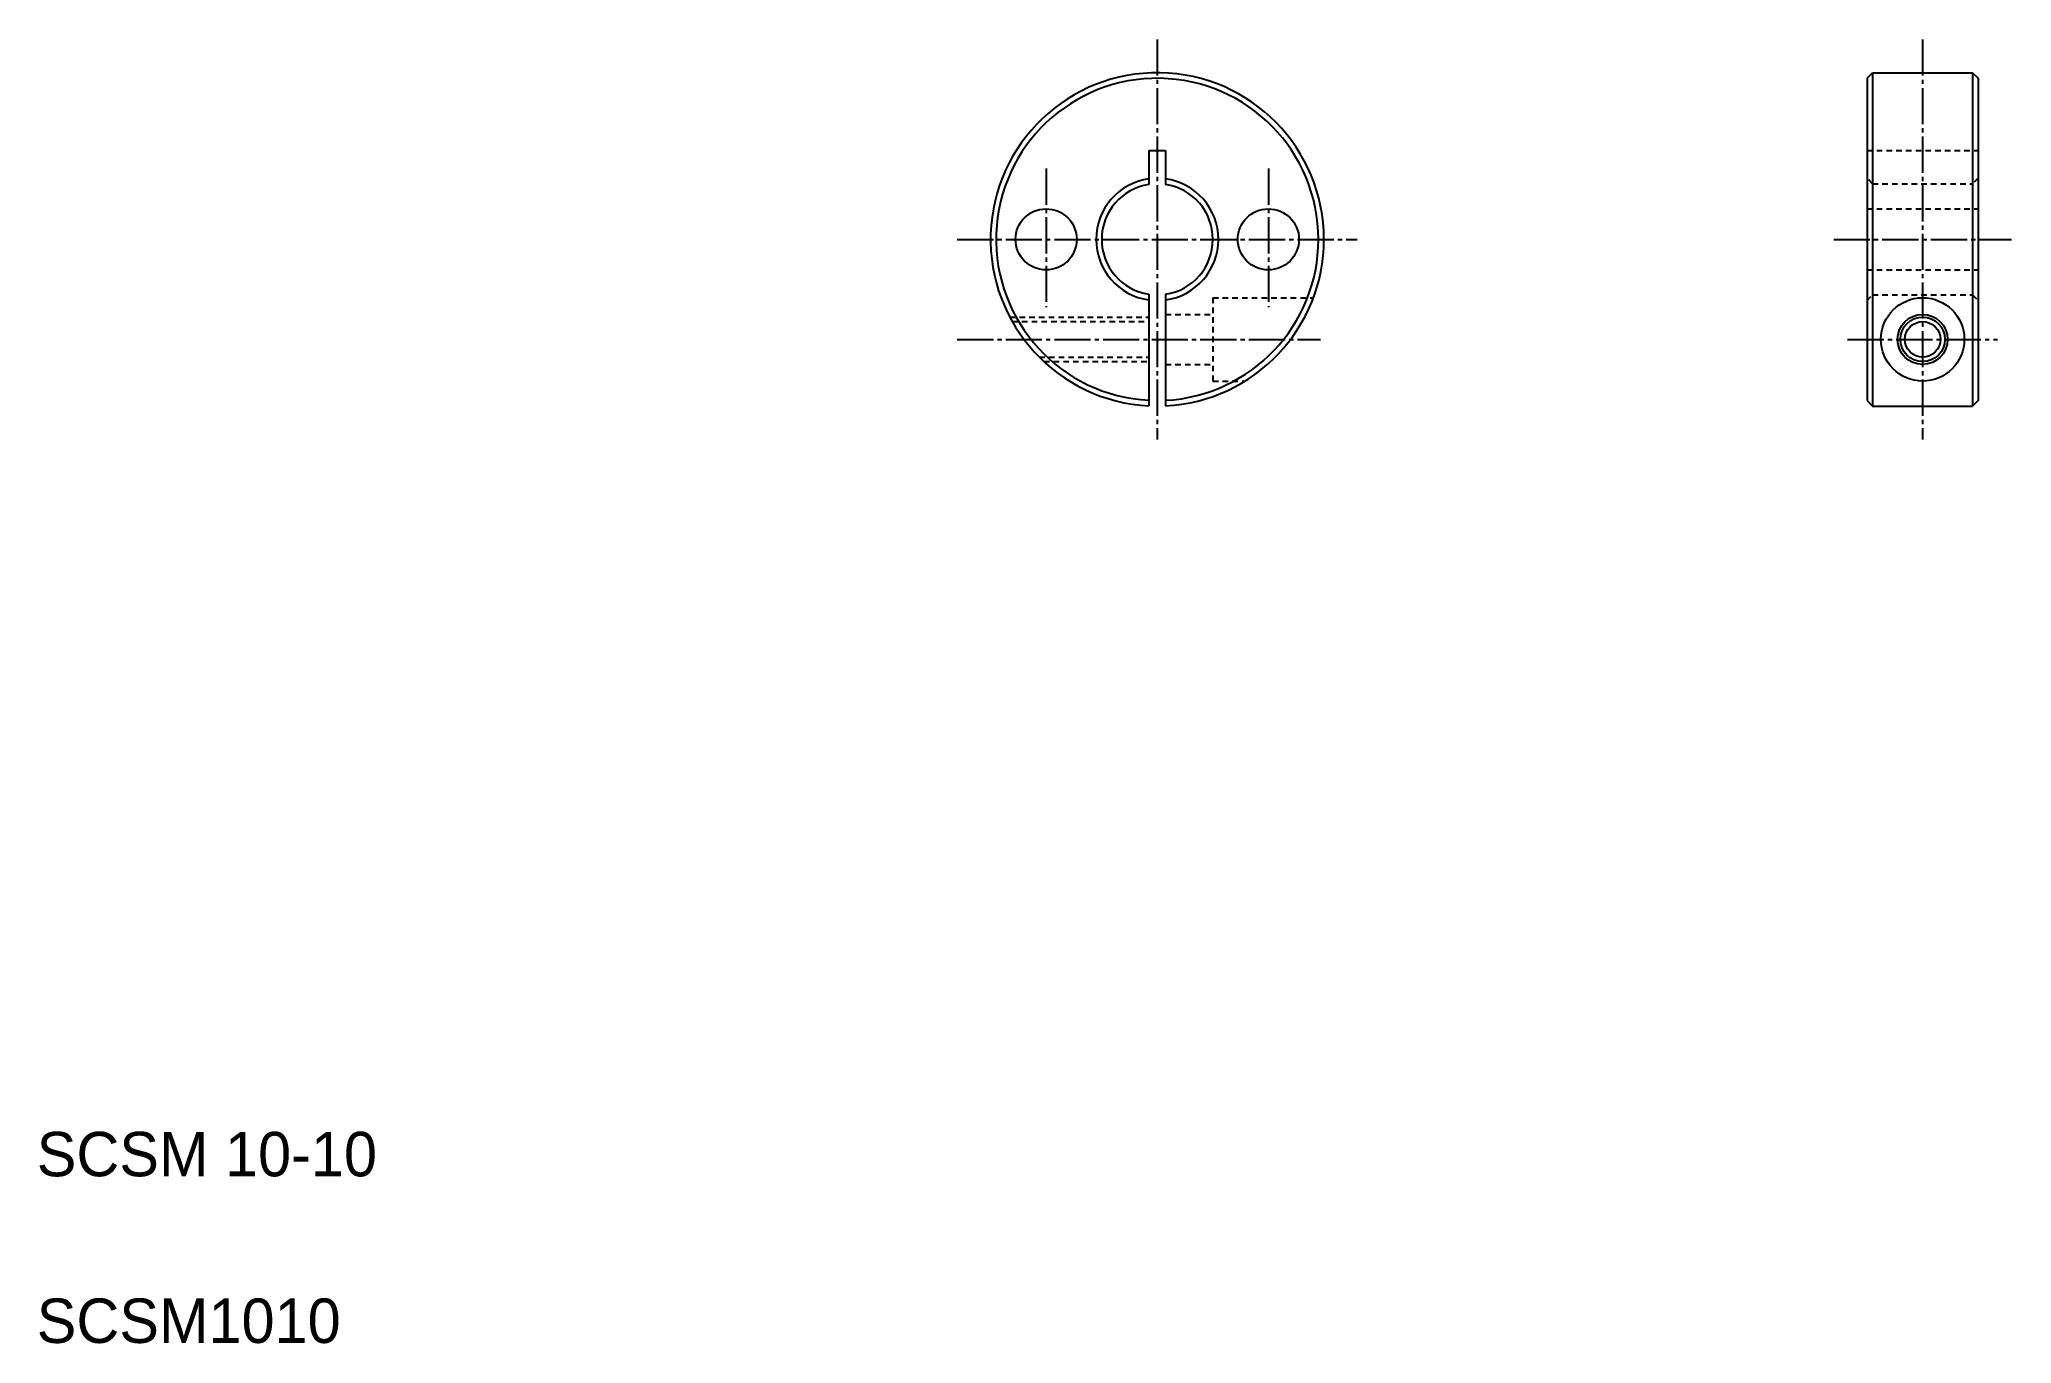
# Model space of a CAD drawing. Extents: x 10 to 188, y 10 to 127.
import ezdxf

# ---------------------------------------------------------------- set-up
doc = ezdxf.new("R2010")
doc.units = 0
doc.header["$LTSCALE"] = 0.25
doc.linetypes.add('CENTER', pattern=[17.5, 13, -1.5, 1.5, -1.5])
doc.linetypes.add('DASHED', pattern=[3.5, 2, -1.5])
doc.layers.get('0').update_dxf_attribs({"linetype": 'CONTINUOUS'})
doc.layers.add('CENTER', color=1, linetype='CENTER')

msp = doc.modelspace()

# ---------------------------------------------------------------- linework, layer by layer
at = {"color": 7, "linetype": 'CONTINUOUS'}
for p, q in [((174.7, 123.83), (175.2, 124.33)), ((175.2, 124.33), (175.2, 94.33)), ((175.2, 124.33), (184.2, 124.33)), ((184.2, 124.33), (184.2, 94.33)), ((184.2, 124.33), (184.7, 123.83)), ((174.7, 123.83), (174.7, 94.83)), ((184.7, 123.83), (184.7, 94.83)), ((110.08, 117.33), (110.08, 114.27)), ((110.08, 117.33), (111.58, 117.33)), ((111.58, 117.33), (111.58, 114.27)), ((110.08, 104.39), (110.08, 94.35)), ((111.58, 104.39), (111.58, 94.35)), ((174.7, 94.83), (175.2, 94.33)), ((175.2, 94.33), (184.2, 94.33)), ((184.7, 94.83), (184.2, 94.33))]:
    msp.add_line(p, q, dxfattribs=at)
for p, q in [((110.45, 117.33), (110.45, 117.33)), ((110.83, 117.33), (110.83, 117.33))]:
    msp.add_line(p, q)
at = {"color": 3, "linetype": 'DASHED'}
for p, q in [((174.7, 117.33), (184.7, 117.33)), ((175.2, 114.33), (174.7, 114.83)), ((175.2, 114.33), (184.2, 114.33)), ((184.7, 114.83), (184.2, 114.33)), ((174.7, 112.08), (184.7, 112.08)), ((174.7, 106.58), (184.7, 106.58)), ((115.83, 104.08), (115.83, 96.58)), ((115.83, 104.08), (124.88, 104.08)), ((174.7, 103.83), (175.2, 104.33)), ((175.2, 104.33), (184.2, 104.33)), ((184.2, 104.33), (184.7, 103.83)), ((97.56, 102.33), (110.08, 102.33)), ((97.78, 101.93), (110.08, 101.93)), ((111.58, 102.58), (115.83, 102.58)), ((100.21, 98.73), (110.08, 98.73)), ((100.63, 98.33), (110.08, 98.33)), ((111.58, 98.08), (115.83, 98.08)), ((115.83, 96.58), (118.73, 96.58))]:
    msp.add_line(p, q, dxfattribs=at)
at = {"color": 7, "linetype": 'CONTINUOUS'}
for centre in [(100.83, 109.33), (120.83, 109.33)]:
    msp.add_circle(centre, 2.75, dxfattribs=at)
for radius in [3.75, 2.25, 1.6]:
    msp.add_circle((179.7, 100.33), radius)
at = {"color": 3}
msp.add_circle((179.7, 100.33), 2, dxfattribs=at)
at = {"color": 7, "linetype": 'CONTINUOUS'}
for radius, start, end in [(15, 0, 267.134), (14.5, 0, 267.0351), (5.5, 97.8375, 262.1625), (5, 98.6269, 261.3731), (5.5, 0, 82.1625), (5, 0, 81.3731), (5.5, 277.8375, 0), (5, 278.6269, 0), (15, 272.866, 0), (14.5, 272.9649, 0)]:
    msp.add_arc((110.83, 109.33), radius, start, end, dxfattribs=at)
at = {"layer": 'CENTER', "color": 1, "linetype": 'CENTER'}
for p, q in [((110.83, 127.33), (110.83, 91.33)), ((179.7, 127.33), (179.7, 91.33)), ((100.83, 115.7), (100.83, 103.23)), ((120.83, 115.7), (120.83, 103.23)), ((92.83, 109.33), (128.83, 109.33)), ((171.7, 109.33), (187.7, 109.33)), ((92.83, 100.33), (125.51, 100.33)), ((172.95, 100.33), (186.45, 100.33))]:
    msp.add_line(p, q, dxfattribs=at)

# ---------------------------------------------------------------- texts
for s, p in [('SCSM 10-10', (10, 25)), ('SCSM1010', (10, 10))]:
    msp.add_text(s, height=4).set_placement(p)

doc.saveas('drawing.dxf')
